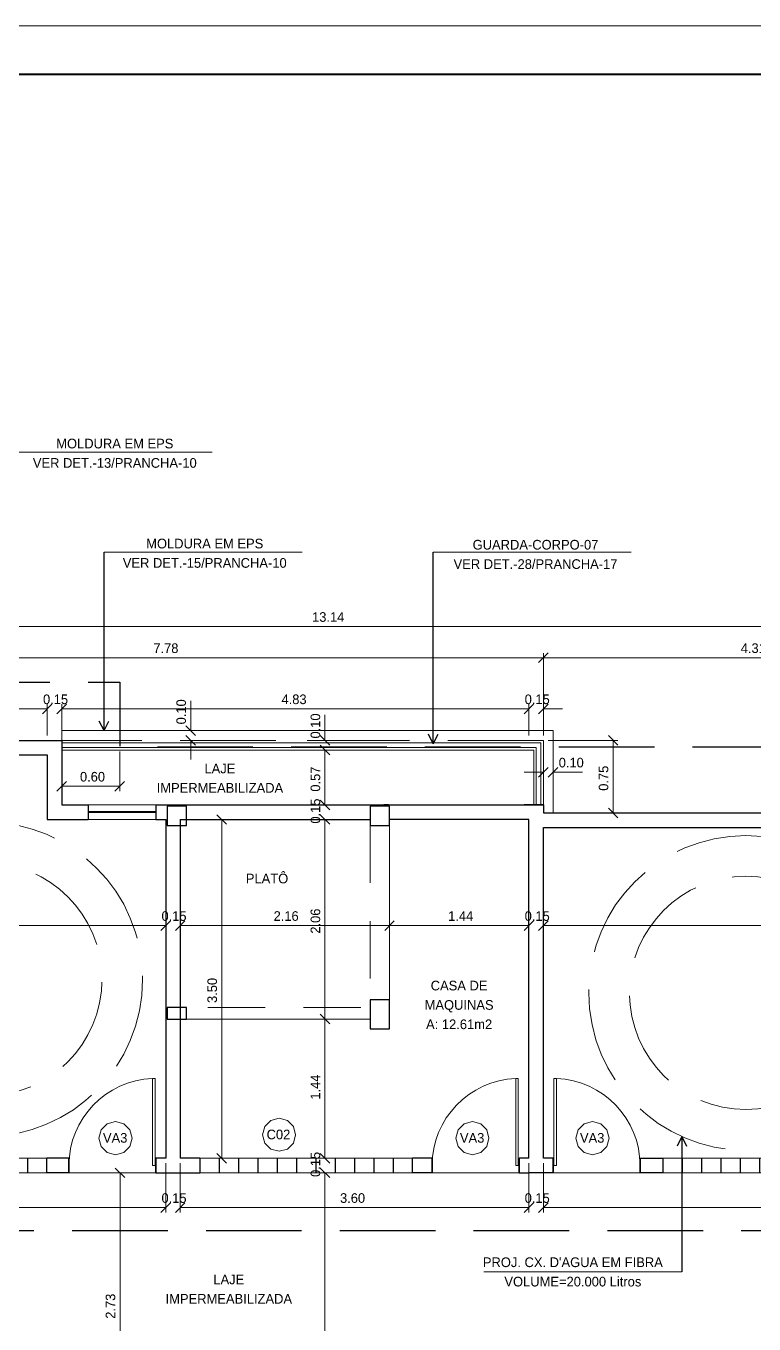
# Model space of a CAD drawing. Header units: metres. Extents: x 3.9 to 63.3, y 8 to 50.1.
# Drawn here: x 17.62 to 25.14, y 36.66 to 50.07 of the extents above; entities that cross this region are included whole.
import ezdxf
from ezdxf.enums import TextEntityAlignment as Align

# ---------------------------------------------------------------- set-up
doc = ezdxf.new("R2010")
doc.units = ezdxf.units.M
doc.header["$MEASUREMENT"] = 0
doc.linetypes.add('DGN Style 2', pattern=[0.988287, 0.592972, -0.395315])
doc.linetypes.add('DGN Style 3', pattern=[1.383601, 0.988287, -0.395315])
doc.layers.get('Defpoints').update_dxf_attribs({"lineweight": 0})
for name, color, linetype, lineweight in [('$1$23B - Cotas Aux 2', 7, 'Continuous', 0), ('$2$23B - Cotas Aux 2', 7, 'Continuous', 0), ('00-EDIFICACOES TÉRREO', 7, 'Continuous', 0), ('CORNIJAS_VAR NA PLANTA PTIPO 1', 7, 'Continuous', 0), ('Level 1', 7, 'Continuous', 0), ('Level 12', 7, 'Continuous', 0), ('Level 25-1', 7, 'Continuous', 0), ('Level 27-1', 7, 'Continuous', 0), ('Level 39', 7, 'Continuous', 0), ('Level 50', 7, 'Continuous', 0), ('Level 60-1', 7, 'Continuous', 0), ('Level 62-1', 7, 'Continuous', 0), ('Level 63', 7, 'Continuous', 0)]:
    doc.layers.add(name, color=color, linetype=linetype, lineweight=lineweight)
doc.layers.add('6', color=6, linetype='Continuous')
doc.styles.add('Style-INTL_ENGINEERING', font='INTL_ENGINEERING.shx')
doc.dimstyles.get("Standard").update_dxf_attribs({"dimtxt": 0.18, "dimasz": 0.18, "dimexe": 0.18, "dimexo": 0.0625, "dimgap": 0.09, "dimtad": 0, "dimtih": 1, "dimtoh": 1, "dimdec": 4, "dimzin": 1, "dimdsep": 46, "dimtxsty": 'Standard', "dimcen": 0, "dimadec": 0, "dimazin": 0, "dimtfac": 1, "dimtdec": 4, "dimtofl": 0, "dimtmove": 0, "dimatfit": 3, "dimfxl": 0, "dimtolj": 1, "dimtzin": 1, "dimarcsym": 0})

# ---------------------------------------------------------------- blocks, each defined once
blk = doc.blocks.new('*U83')
at = {"layer": '00-EDIFICACOES TÉRREO', "color": 4, "linetype": 'Continuous', "lineweight": 0, "flags": 128}
blk.add_lwpolyline([(0.00342, 0), (0.00294, 0.00172), (0.00172, 0.00296), (0, 0.00342), (-0.00171, 0.00296), (-0.00296, 0.00172), (-0.00341, 0), (-0.00294, -0.00171), (-0.00172, -0.00295), (-0.00001, -0.00341), (0.00173, -0.00294), (0.00295, -0.00171)], close=True, dxfattribs=at)
at = {"layer": '00-EDIFICACOES TÉRREO', "color": 4, "linetype": 'Continuous', "lineweight": 0, "style": 'Style-INTL_ENGINEERING'}
blk.add_text('VA3', height=0.001999, rotation=359.9999, dxfattribs=at).set_placement((-0.00259, -0.00093))
blk = doc.blocks.new('*U86')
at = {"layer": '00-EDIFICACOES TÉRREO', "color": 4, "linetype": 'Continuous', "lineweight": 0, "flags": 128}
blk.add_lwpolyline([(0.00342, 0), (0.00294, 0.00172), (0.00172, 0.00296), (0, 0.00342), (-0.00171, 0.00296), (-0.00296, 0.00172), (-0.00341, 0), (-0.00294, -0.00171), (-0.00172, -0.00295), (-0.00001, -0.00341), (0.00173, -0.00294), (0.00295, -0.00171)], close=True, dxfattribs=at)
at = {"layer": '00-EDIFICACOES TÉRREO', "color": 4, "linetype": 'Continuous', "lineweight": 0, "style": 'Style-INTL_ENGINEERING'}
blk.add_text('C02', height=0.001999, rotation=359.9999, dxfattribs=at).set_placement((-0.00259, -0.00093))
blk = doc.blocks.new('*D431')
at = {"layer": 'Defpoints', "color": 2, "linetype": 'Continuous', "lineweight": 0}
for p, q in [((20.474, 42.589), (20.757, 42.589)), ((20.657, 42.639), (20.757, 42.539)), ((20.707, 42.589), (20.707, 42.022)), ((20.524, 42.022), (20.757, 42.022)), ((20.757, 41.972), (20.657, 42.071))]:
    blk.add_line(p, q, dxfattribs=at)
at = {"layer": 'Defpoints'}
for p in [(20.425, 42.589), (20.707, 42.305), (20.475, 42.022), (20.707, 42.022)]:
    blk.add_point(p, dxfattribs=at)
at = {"layer": 'Defpoints', "color": 2, "linetype": 'Continuous', "lineweight": 0, "style": 'Style-INTL_ENGINEERING'}
blk.add_text('0.57', height=0.0995, rotation=90, dxfattribs=at).set_placement((20.608, 42.159), align=Align.MIDDLE_LEFT)
blk = doc.blocks.new('_Oblique')
at = {"color": 0, "linetype": 'ByBlock', "lineweight": -2}
blk.add_line((0.5, 0.5), (-0.5, -0.5), dxfattribs=at)
blk = doc.blocks.new('*D432')
at = {"layer": 'Defpoints', "color": 2, "linetype": 'Continuous', "lineweight": 0}
for p, q in [((20.524, 42.022), (20.757, 42.022)), ((20.757, 41.972), (20.657, 42.071)), ((20.707, 42.065), (20.707, 42.022)), ((20.657, 41.921), (20.757, 41.822)), ((21.125, 41.872), (20.658, 41.872)), ((20.707, 41.672), (20.707, 41.872))]:
    blk.add_line(p, q, dxfattribs=at)
at = {"layer": 'Defpoints'}
for p in [(20.475, 42.022), (20.707, 41.947), (20.707, 41.872), (21.175, 41.872)]:
    blk.add_point(p, dxfattribs=at)
at = {"layer": 'Defpoints', "color": 2, "linetype": 'Continuous', "lineweight": 0, "style": 'Style-INTL_ENGINEERING'}
blk.add_text('0.15', height=0.0995, rotation=90, dxfattribs=at).set_placement((20.608, 41.829), align=Align.MIDDLE_LEFT)
blk = doc.blocks.new('*D433')
at = {"layer": 'Defpoints', "color": 2, "linetype": 'Continuous', "lineweight": 0}
for p, q in [((20.657, 41.921), (20.757, 41.822)), ((21.125, 41.872), (20.658, 41.872)), ((20.707, 41.872), (20.707, 39.81)), ((20.757, 39.76), (20.657, 39.859)), ((21.125, 39.81), (20.658, 39.81))]:
    blk.add_line(p, q, dxfattribs=at)
at = {"layer": 'Defpoints'}
for p in [(21.175, 41.872), (20.707, 40.841), (20.707, 39.81), (21.175, 39.81)]:
    blk.add_point(p, dxfattribs=at)
at = {"layer": 'Defpoints', "color": 2, "linetype": 'Continuous', "lineweight": 0, "style": 'Style-INTL_ENGINEERING'}
blk.add_text('2.06', height=0.0995, rotation=90, dxfattribs=at).set_placement((20.608, 40.692), align=Align.MIDDLE_LEFT)
blk = doc.blocks.new('*D434')
at = {"layer": 'Defpoints', "color": 2, "linetype": 'Continuous', "lineweight": 0}
for p, q in [((20.657, 39.859), (20.757, 39.76)), ((21.125, 39.81), (20.658, 39.81)), ((20.707, 39.81), (20.707, 38.372)), ((20.562, 38.372), (20.757, 38.372)), ((20.757, 38.322), (20.657, 38.421))]:
    blk.add_line(p, q, dxfattribs=at)
at = {"layer": 'Defpoints'}
for p in [(21.175, 39.81), (20.707, 39.091), (20.512, 38.372), (20.707, 38.372)]:
    blk.add_point(p, dxfattribs=at)
at = {"layer": 'Defpoints', "color": 2, "linetype": 'Continuous', "lineweight": 0, "style": 'Style-INTL_ENGINEERING'}
blk.add_text('1.44', height=0.0995, rotation=90, dxfattribs=at).set_placement((20.608, 38.977), align=Align.MIDDLE_LEFT)
blk = doc.blocks.new('*D435')
at = {"layer": 'Defpoints', "color": 2, "linetype": 'Continuous', "lineweight": 0}
for p, q in [((20.562, 38.372), (20.757, 38.372)), ((20.757, 38.322), (20.657, 38.421)), ((20.707, 38.415), (20.707, 38.372)), ((20.562, 38.222), (20.757, 38.222)), ((20.657, 38.271), (20.757, 38.172)), ((20.707, 38.022), (20.707, 38.222))]:
    blk.add_line(p, q, dxfattribs=at)
at = {"layer": 'Defpoints'}
for p in [(20.512, 38.372), (20.512, 38.222), (20.707, 38.297), (20.707, 38.222)]:
    blk.add_point(p, dxfattribs=at)
at = {"layer": 'Defpoints', "color": 2, "linetype": 'Continuous', "lineweight": 0, "style": 'Style-INTL_ENGINEERING'}
blk.add_text('0.15', height=0.0995, rotation=90, dxfattribs=at).set_placement((20.608, 38.179), align=Align.MIDDLE_LEFT)
blk = doc.blocks.new('*D436')
at = {"layer": 'Defpoints', "color": 2, "linetype": 'Continuous', "lineweight": 0}
for p, q in [((20.562, 38.222), (20.757, 38.222)), ((20.657, 38.271), (20.757, 38.172)), ((20.707, 38.222), (20.707, 33.679)), ((20.757, 33.629), (20.657, 33.729)), ((21.165, 33.679), (20.658, 33.679))]:
    blk.add_line(p, q, dxfattribs=at)
at = {"layer": 'Defpoints'}
for p in [(20.512, 38.222), (20.707, 35.95), (20.707, 33.679), (21.215, 33.679)]:
    blk.add_point(p, dxfattribs=at)
at = {"layer": 'Defpoints', "color": 2, "linetype": 'Continuous', "lineweight": 0, "style": 'Style-INTL_ENGINEERING'}
blk.add_text('4.54', height=0.0995, rotation=90, dxfattribs=at).set_placement((20.608, 35.809), align=Align.MIDDLE_LEFT)
blk = doc.blocks.new('*D430')
at = {"layer": 'Defpoints', "color": 2, "linetype": 'Continuous', "lineweight": 0}
for p, q in [((20.707, 42.952), (20.707, 42.689)), ((20.524, 42.689), (20.757, 42.689)), ((20.757, 42.639), (20.657, 42.739)), ((20.474, 42.589), (20.757, 42.589)), ((20.657, 42.639), (20.757, 42.539)), ((20.707, 42.39), (20.707, 42.589))]:
    blk.add_line(p, q, dxfattribs=at)
at = {"layer": 'Defpoints'}
for p in [(20.707, 42.83), (20.475, 42.689), (20.425, 42.589), (20.707, 42.589)]:
    blk.add_point(p, dxfattribs=at)
at = {"layer": 'Defpoints', "color": 2, "linetype": 'Continuous', "lineweight": 0, "style": 'Style-INTL_ENGINEERING'}
blk.add_text('0.10', height=0.0995, rotation=90, dxfattribs=at).set_placement((20.608, 42.708), align=Align.MIDDLE_LEFT)
blk = doc.blocks.new('*D490')
at = {"layer": 'Defpoints', "color": 2, "linetype": 'Continuous', "lineweight": 0}
for p, q in [((22.915, 40.725), (23.014, 40.825)), ((22.965, 40.13), (22.965, 40.824)), ((30.235, 40.775), (22.965, 40.775)), ((30.285, 40.825), (30.185, 40.725)), ((30.235, 40.13), (30.235, 40.824))]:
    blk.add_line(p, q, dxfattribs=at)
at = {"layer": 'Defpoints'}
for p in [(22.965, 40.775), (26.6, 40.775), (22.965, 40.08), (30.235, 40.08)]:
    blk.add_point(p, dxfattribs=at)
at = {"layer": 'Defpoints', "color": 2, "linetype": 'Continuous', "lineweight": 0, "style": 'Style-INTL_ENGINEERING'}
blk.add_text('7.27', height=0.0995, dxfattribs=at).set_placement((26.458, 40.874), align=Align.MIDDLE_LEFT)
blk = doc.blocks.new('*D491')
at = {"layer": 'Defpoints', "color": 2, "linetype": 'Continuous', "lineweight": 0}
for p, q in [((22.615, 40.775), (22.815, 40.775)), ((22.864, 40.825), (22.765, 40.725)), ((22.815, 40.171), (22.815, 40.824)), ((22.915, 40.725), (23.014, 40.825)), ((22.965, 40.13), (22.965, 40.824)), ((23.007, 40.775), (22.965, 40.775))]:
    blk.add_line(p, q, dxfattribs=at)
at = {"layer": 'Defpoints'}
for p in [(22.815, 40.775), (22.89, 40.775), (22.815, 40.122), (22.965, 40.08)]:
    blk.add_point(p, dxfattribs=at)
at = {"layer": 'Defpoints', "color": 2, "linetype": 'Continuous', "lineweight": 0, "style": 'Style-INTL_ENGINEERING'}
blk.add_text('0.15', height=0.0995, dxfattribs=at).set_placement((22.772, 40.874), align=Align.MIDDLE_LEFT)
blk = doc.blocks.new('*D492')
at = {"layer": 'Defpoints', "color": 2, "linetype": 'Continuous', "lineweight": 0}
for p, q in [((21.325, 40.725), (21.424, 40.825)), ((21.375, 40.86), (21.375, 40.725)), ((22.815, 40.775), (21.375, 40.775)), ((22.864, 40.825), (22.765, 40.725)), ((22.815, 40.171), (22.815, 40.824))]:
    blk.add_line(p, q, dxfattribs=at)
at = {"layer": 'Defpoints'}
for p in [(21.375, 40.91), (21.375, 40.775), (22.095, 40.775), (22.815, 40.122)]:
    blk.add_point(p, dxfattribs=at)
at = {"layer": 'Defpoints', "color": 2, "linetype": 'Continuous', "lineweight": 0, "style": 'Style-INTL_ENGINEERING'}
blk.add_text('1.44', height=0.0995, dxfattribs=at).set_placement((21.981, 40.874), align=Align.MIDDLE_LEFT)
blk = doc.blocks.new('*D493')
at = {"layer": 'Defpoints', "color": 2, "linetype": 'Continuous', "lineweight": 0}
for p, q in [((19.16, 40.725), (19.259, 40.825)), ((19.21, 40.171), (19.21, 40.824)), ((21.375, 40.775), (19.21, 40.775)), ((21.424, 40.825), (21.325, 40.725)), ((21.375, 40.86), (21.375, 40.725))]:
    blk.add_line(p, q, dxfattribs=at)
at = {"layer": 'Defpoints'}
for p in [(21.375, 40.91), (19.21, 40.775), (20.292, 40.775), (19.21, 40.122)]:
    blk.add_point(p, dxfattribs=at)
at = {"layer": 'Defpoints', "color": 2, "linetype": 'Continuous', "lineweight": 0, "style": 'Style-INTL_ENGINEERING'}
blk.add_text('2.16', height=0.0995, dxfattribs=at).set_placement((20.176, 40.874), align=Align.MIDDLE_LEFT)
blk = doc.blocks.new('*D494')
at = {"layer": 'Defpoints', "color": 2, "linetype": 'Continuous', "lineweight": 0}
for p, q in [((18.86, 40.775), (19.06, 40.775)), ((19.109, 40.825), (19.01, 40.725)), ((19.06, 40.171), (19.06, 40.824)), ((19.16, 40.725), (19.259, 40.825)), ((19.21, 40.171), (19.21, 40.824)), ((19.253, 40.775), (19.21, 40.775))]:
    blk.add_line(p, q, dxfattribs=at)
at = {"layer": 'Defpoints'}
for p in [(19.06, 40.775), (19.135, 40.775), (19.06, 40.122), (19.21, 40.122)]:
    blk.add_point(p, dxfattribs=at)
at = {"layer": 'Defpoints', "color": 2, "linetype": 'Continuous', "lineweight": 0, "style": 'Style-INTL_ENGINEERING'}
blk.add_text('0.15', height=0.0995, dxfattribs=at).set_placement((19.017, 40.874), align=Align.MIDDLE_LEFT)
blk = doc.blocks.new('*D495')
at = {"layer": 'Defpoints', "color": 2, "linetype": 'Continuous', "lineweight": 0}
for p, q in [((15.335, 41.025), (15.335, 40.725)), ((15.285, 40.725), (15.384, 40.825)), ((19.06, 40.775), (15.335, 40.775)), ((19.109, 40.825), (19.01, 40.725)), ((19.06, 40.171), (19.06, 40.824))]:
    blk.add_line(p, q, dxfattribs=at)
at = {"layer": 'Defpoints'}
for p in [(15.335, 41.075), (15.335, 40.775), (17.197, 40.775), (19.06, 40.122)]:
    blk.add_point(p, dxfattribs=at)
at = {"layer": 'Defpoints', "color": 2, "linetype": 'Continuous', "lineweight": 0, "style": 'Style-INTL_ENGINEERING'}
blk.add_text('3.73', height=0.0995, dxfattribs=at).set_placement((17.055, 40.874), align=Align.MIDDLE_LEFT)
blk = doc.blocks.new('*D497')
at = {"layer": 'Defpoints', "color": 2, "linetype": 'Continuous', "lineweight": 0}
for p, q in [((23.014, 42.689), (23.736, 42.689)), ((23.637, 42.739), (23.736, 42.639)), ((23.686, 42.689), (23.686, 41.939)), ((23.736, 41.889), (23.637, 41.989)), ((23.114, 41.939), (23.736, 41.939))]:
    blk.add_line(p, q, dxfattribs=at)
at = {"layer": 'Defpoints'}
for p in [(22.965, 42.689), (23.686, 42.314), (23.065, 41.939), (23.686, 41.939)]:
    blk.add_point(p, dxfattribs=at)
at = {"layer": 'Defpoints', "color": 2, "linetype": 'Continuous', "lineweight": 0, "style": 'Style-INTL_ENGINEERING'}
blk.add_text('0.75', height=0.0995, rotation=90, dxfattribs=at).set_placement((23.587, 42.168), align=Align.MIDDLE_LEFT)
blk = doc.blocks.new('*D499')
at = {"layer": 'Defpoints', "color": 2, "linetype": 'Continuous', "lineweight": 0}
for p, q in [((15.285, 42.964), (15.384, 43.064)), ((15.334, 42.739), (15.334, 43.064)), ((17.884, 43.064), (17.785, 42.964)), ((17.835, 42.739), (17.835, 43.064)), ((15.334, 43.014), (17.835, 43.014))]:
    blk.add_line(p, q, dxfattribs=at)
at = {"layer": 'Defpoints'}
for p in [(16.584, 43.014), (17.835, 43.014), (15.334, 42.689), (17.835, 42.689)]:
    blk.add_point(p, dxfattribs=at)
at = {"layer": 'Defpoints', "color": 2, "linetype": 'Continuous', "lineweight": 0, "style": 'Style-INTL_ENGINEERING'}
blk.add_text('2.50', height=0.0995, dxfattribs=at).set_placement((16.438, 43.113), align=Align.MIDDLE_LEFT)
blk = doc.blocks.new('*D500')
at = {"layer": 'Defpoints', "color": 2, "linetype": 'Continuous', "lineweight": 0}
for p, q in [((17.884, 43.064), (17.785, 42.964)), ((17.835, 42.739), (17.835, 43.064)), ((17.935, 42.964), (18.034, 43.064)), ((17.985, 42.739), (17.985, 43.064)), ((17.792, 43.014), (17.835, 43.014)), ((18.184, 43.014), (17.985, 43.014))]:
    blk.add_line(p, q, dxfattribs=at)
at = {"layer": 'Defpoints'}
for p in [(17.91, 43.014), (17.985, 43.014), (17.835, 42.689), (17.985, 42.689)]:
    blk.add_point(p, dxfattribs=at)
at = {"layer": 'Defpoints', "color": 2, "linetype": 'Continuous', "lineweight": 0, "style": 'Style-INTL_ENGINEERING'}
blk.add_text('0.15', height=0.0995, dxfattribs=at).set_placement((17.792, 43.113), align=Align.MIDDLE_LEFT)
blk = doc.blocks.new('*D501')
at = {"layer": 'Defpoints', "color": 2, "linetype": 'Continuous', "lineweight": 0}
for p, q in [((17.935, 42.964), (18.034, 43.064)), ((17.985, 42.739), (17.985, 43.064)), ((22.864, 43.064), (22.765, 42.964)), ((22.815, 42.739), (22.815, 43.064)), ((17.985, 43.014), (22.815, 43.014))]:
    blk.add_line(p, q, dxfattribs=at)
at = {"layer": 'Defpoints'}
for p in [(20.4, 43.014), (22.815, 43.014), (17.985, 42.689), (22.815, 42.689)]:
    blk.add_point(p, dxfattribs=at)
at = {"layer": 'Defpoints', "color": 2, "linetype": 'Continuous', "lineweight": 0, "style": 'Style-INTL_ENGINEERING'}
blk.add_text('4.83', height=0.0995, dxfattribs=at).set_placement((20.258, 43.113), align=Align.MIDDLE_LEFT)
blk = doc.blocks.new('*D502')
at = {"layer": 'Defpoints', "color": 2, "linetype": 'Continuous', "lineweight": 0}
for p, q in [((22.864, 43.064), (22.765, 42.964)), ((22.815, 42.739), (22.815, 43.064)), ((22.915, 42.964), (23.014, 43.064)), ((22.965, 42.739), (22.965, 43.064)), ((22.772, 43.014), (22.815, 43.014)), ((23.164, 43.014), (22.965, 43.014))]:
    blk.add_line(p, q, dxfattribs=at)
at = {"layer": 'Defpoints'}
for p in [(22.89, 43.014), (22.965, 43.014), (22.815, 42.689), (22.965, 42.689)]:
    blk.add_point(p, dxfattribs=at)
at = {"layer": 'Defpoints', "color": 2, "linetype": 'Continuous', "lineweight": 0, "style": 'Style-INTL_ENGINEERING'}
blk.add_text('0.15', height=0.0995, dxfattribs=at).set_placement((22.772, 43.113), align=Align.MIDDLE_LEFT)
blk = doc.blocks.new('*D504')
at = {"layer": 'Defpoints', "color": 2, "linetype": 'Continuous', "lineweight": 0}
for p, q in [((15.135, 43.492), (15.234, 43.592)), ((15.185, 42.839), (15.185, 43.591)), ((23.014, 43.592), (22.915, 43.492)), ((22.965, 42.739), (22.965, 43.591)), ((15.185, 43.542), (22.965, 43.542))]:
    blk.add_line(p, q, dxfattribs=at)
at = {"layer": 'Defpoints'}
for p in [(19.075, 43.542), (22.965, 43.542), (15.185, 42.789), (22.965, 42.689)]:
    blk.add_point(p, dxfattribs=at)
at = {"layer": 'Defpoints', "color": 2, "linetype": 'Continuous', "lineweight": 0, "style": 'Style-INTL_ENGINEERING'}
blk.add_text('7.78', height=0.0995, dxfattribs=at).set_placement((18.933, 43.641), align=Align.MIDDLE_LEFT)
blk = doc.blocks.new('*D505')
at = {"layer": 'Defpoints', "color": 2, "linetype": 'Continuous', "lineweight": 0}
for p, q in [((22.915, 43.492), (23.014, 43.592)), ((22.965, 42.739), (22.965, 43.591)), ((27.324, 43.592), (27.224, 43.492)), ((27.274, 43.139), (27.274, 43.591)), ((22.965, 43.542), (27.274, 43.542))]:
    blk.add_line(p, q, dxfattribs=at)
at = {"layer": 'Defpoints'}
for p in [(25.119, 43.542), (27.274, 43.542), (27.274, 43.089), (22.965, 42.689)]:
    blk.add_point(p, dxfattribs=at)
at = {"layer": 'Defpoints', "color": 2, "linetype": 'Continuous', "lineweight": 0, "style": 'Style-INTL_ENGINEERING'}
blk.add_text('4.31', height=0.0995, dxfattribs=at).set_placement((25.006, 43.641), align=Align.MIDDLE_LEFT)
blk = doc.blocks.new('*D506')
at = {"layer": 'Defpoints', "color": 2, "linetype": 'Continuous', "lineweight": 0}
for p, q in [((14.085, 43.814), (14.184, 43.914)), ((14.135, 42.739), (14.135, 43.913)), ((27.274, 43.864), (14.135, 43.864)), ((27.324, 43.914), (27.224, 43.814)), ((27.274, 43.489), (27.274, 43.913))]:
    blk.add_line(p, q, dxfattribs=at)
at = {"layer": 'Defpoints'}
for p in [(14.135, 43.864), (20.704, 43.864), (27.274, 43.439), (14.135, 42.689)]:
    blk.add_point(p, dxfattribs=at)
at = {"layer": 'Defpoints', "color": 2, "linetype": 'Continuous', "lineweight": 0, "style": 'Style-INTL_ENGINEERING'}
blk.add_text('13.14', height=0.0995, dxfattribs=at).set_placement((20.574, 43.963), align=Align.MIDDLE_LEFT)
blk = doc.blocks.new('*D507')
at = {"layer": 'Defpoints', "color": 2, "linetype": 'Continuous', "lineweight": 0}
for p, q in [((19.259, 41.872), (19.69, 41.872)), ((19.59, 41.921), (19.69, 41.822)), ((19.64, 41.872), (19.64, 38.372)), ((19.259, 38.372), (19.69, 38.372)), ((19.69, 38.322), (19.59, 38.421))]:
    blk.add_line(p, q, dxfattribs=at)
at = {"layer": 'Defpoints'}
for p in [(19.21, 41.872), (19.64, 40.122), (19.21, 38.372), (19.64, 38.372)]:
    blk.add_point(p, dxfattribs=at)
at = {"layer": 'Defpoints', "color": 2, "linetype": 'Continuous', "lineweight": 0, "style": 'Style-INTL_ENGINEERING'}
blk.add_text('3.50', height=0.0995, rotation=90, dxfattribs=at).set_placement((19.541, 39.976), align=Align.MIDDLE_LEFT)
blk = doc.blocks.new('*D564')
at = {"layer": 'Defpoints', "color": 2, "linetype": 'Continuous', "lineweight": 0}
for p, q in [((22.965, 38.322), (22.965, 37.812)), ((30.235, 38.322), (30.235, 37.812)), ((22.915, 37.812), (23.014, 37.911)), ((30.235, 37.862), (22.965, 37.862)), ((30.285, 37.911), (30.185, 37.812))]:
    blk.add_line(p, q, dxfattribs=at)
at = {"layer": 'Defpoints'}
for p in [(22.965, 38.372), (30.235, 38.372), (22.965, 37.862), (26.6, 37.862)]:
    blk.add_point(p, dxfattribs=at)
at = {"layer": 'Defpoints', "color": 2, "linetype": 'Continuous', "lineweight": 0, "style": 'Style-INTL_ENGINEERING'}
blk.add_text('7.27', height=0.0995, dxfattribs=at).set_placement((26.458, 37.961), align=Align.MIDDLE_LEFT)
blk = doc.blocks.new('*D565')
at = {"layer": 'Defpoints', "color": 2, "linetype": 'Continuous', "lineweight": 0}
for p, q in [((22.815, 38.322), (22.815, 37.812)), ((22.965, 38.322), (22.965, 37.812)), ((22.615, 37.862), (22.815, 37.862)), ((22.864, 37.911), (22.765, 37.812)), ((22.915, 37.812), (23.014, 37.911)), ((23.007, 37.862), (22.965, 37.862))]:
    blk.add_line(p, q, dxfattribs=at)
at = {"layer": 'Defpoints'}
for p in [(22.815, 38.372), (22.965, 38.372), (22.815, 37.862), (22.89, 37.862)]:
    blk.add_point(p, dxfattribs=at)
at = {"layer": 'Defpoints', "color": 2, "linetype": 'Continuous', "lineweight": 0, "style": 'Style-INTL_ENGINEERING'}
blk.add_text('0.15', height=0.0995, dxfattribs=at).set_placement((22.772, 37.961), align=Align.MIDDLE_LEFT)
blk = doc.blocks.new('*D566')
at = {"layer": 'Defpoints', "color": 2, "linetype": 'Continuous', "lineweight": 0}
for p, q in [((19.21, 38.322), (19.21, 37.812)), ((22.815, 38.322), (22.815, 37.812)), ((19.16, 37.812), (19.259, 37.911)), ((22.815, 37.862), (19.21, 37.862)), ((22.864, 37.911), (22.765, 37.812))]:
    blk.add_line(p, q, dxfattribs=at)
at = {"layer": 'Defpoints'}
for p in [(19.21, 38.372), (22.815, 38.372), (19.21, 37.862), (21.012, 37.862)]:
    blk.add_point(p, dxfattribs=at)
at = {"layer": 'Defpoints', "color": 2, "linetype": 'Continuous', "lineweight": 0, "style": 'Style-INTL_ENGINEERING'}
blk.add_text('3.60', height=0.0995, dxfattribs=at).set_placement((20.863, 37.961), align=Align.MIDDLE_LEFT)
blk = doc.blocks.new('*D567')
at = {"layer": 'Defpoints', "color": 2, "linetype": 'Continuous', "lineweight": 0}
for p, q in [((19.06, 38.322), (19.06, 37.812)), ((19.21, 38.322), (19.21, 37.812)), ((18.86, 37.862), (19.06, 37.862)), ((19.109, 37.911), (19.01, 37.812)), ((19.16, 37.812), (19.259, 37.911)), ((19.253, 37.862), (19.21, 37.862))]:
    blk.add_line(p, q, dxfattribs=at)
at = {"layer": 'Defpoints'}
for p in [(19.06, 38.372), (19.21, 38.372), (19.06, 37.862), (19.135, 37.862)]:
    blk.add_point(p, dxfattribs=at)
at = {"layer": 'Defpoints', "color": 2, "linetype": 'Continuous', "lineweight": 0, "style": 'Style-INTL_ENGINEERING'}
blk.add_text('0.15', height=0.0995, dxfattribs=at).set_placement((19.017, 37.961), align=Align.MIDDLE_LEFT)
blk = doc.blocks.new('*D568')
at = {"layer": 'Defpoints', "color": 2, "linetype": 'Continuous', "lineweight": 0}
for p, q in [((15.335, 38.487), (15.335, 37.812)), ((19.06, 38.322), (19.06, 37.812)), ((15.285, 37.812), (15.384, 37.911)), ((19.06, 37.862), (15.335, 37.862)), ((19.109, 37.911), (19.01, 37.812))]:
    blk.add_line(p, q, dxfattribs=at)
at = {"layer": 'Defpoints'}
for p in [(15.335, 38.537), (19.06, 38.372), (15.335, 37.862), (17.197, 37.862)]:
    blk.add_point(p, dxfattribs=at)
at = {"layer": 'Defpoints', "color": 2, "linetype": 'Continuous', "lineweight": 0, "style": 'Style-INTL_ENGINEERING'}
blk.add_text('3.73', height=0.0995, dxfattribs=at).set_placement((17.055, 37.961), align=Align.MIDDLE_LEFT)
blk = doc.blocks.new('*D588')
at = {"layer": 'Defpoints', "color": 2, "linetype": 'Continuous', "lineweight": 0}
for p, q in [((18.109, 38.222), (18.638, 38.222)), ((18.539, 38.271), (18.638, 38.172)), ((18.588, 35.49), (18.588, 38.222)), ((18.638, 35.44), (18.539, 35.539)), ((18.184, 35.49), (18.638, 35.49))]:
    blk.add_line(p, q, dxfattribs=at)
at = {"layer": 'Defpoints'}
for p in [(18.06, 38.222), (18.588, 38.222), (18.588, 36.856), (18.135, 35.49)]:
    blk.add_point(p, dxfattribs=at)
at = {"layer": 'Defpoints', "color": 2, "linetype": 'Continuous', "lineweight": 0, "style": 'Style-INTL_ENGINEERING'}
blk.add_text('2.73', height=0.0995, rotation=90, dxfattribs=at).set_placement((18.489, 36.714), align=Align.MIDDLE_LEFT)
blk = doc.blocks.new('*D610')
at = {"layer": 'Defpoints', "color": 2, "linetype": 'Continuous', "lineweight": 0}
for p, q in [((19.32, 43.098), (19.32, 42.789)), ((19.369, 42.739), (19.27, 42.839)), ((19.62, 42.789), (19.27, 42.789)), ((19.27, 42.739), (19.369, 42.639)), ((19.62, 42.689), (19.27, 42.689)), ((19.32, 42.49), (19.32, 42.689))]:
    blk.add_line(p, q, dxfattribs=at)
at = {"layer": 'Defpoints'}
for p in [(19.32, 42.976), (19.669, 42.789), (19.32, 42.689), (19.669, 42.689)]:
    blk.add_point(p, dxfattribs=at)
at = {"layer": 'Defpoints', "color": 2, "linetype": 'Continuous', "lineweight": 0, "style": 'Style-INTL_ENGINEERING'}
blk.add_text('0.10', height=0.0995, rotation=90, dxfattribs=at).set_placement((19.22, 42.854), align=Align.MIDDLE_LEFT)
blk = doc.blocks.new('*D611')
at = {"layer": 'Defpoints', "color": 2, "linetype": 'Continuous', "lineweight": 0}
for p, q in [((22.965, 42.64), (22.965, 42.31)), ((23.065, 42.64), (23.065, 42.31)), ((23.014, 42.409), (22.915, 42.31)), ((23.015, 42.31), (23.114, 42.409)), ((22.765, 42.36), (22.965, 42.36)), ((23.369, 42.36), (23.065, 42.36))]:
    blk.add_line(p, q, dxfattribs=at)
at = {"layer": 'Defpoints'}
for p in [(22.965, 42.689), (23.065, 42.689), (23.065, 42.36), (23.246, 42.36)]:
    blk.add_point(p, dxfattribs=at)
at = {"layer": 'Defpoints', "color": 2, "linetype": 'Continuous', "lineweight": 0, "style": 'Style-INTL_ENGINEERING'}
blk.add_text('0.10', height=0.0995, dxfattribs=at).set_placement((23.124, 42.459), align=Align.MIDDLE_LEFT)
blk = doc.blocks.new('TerminatorOpen')
at = {"color": 0, "linetype": 'ByBlock', "lineweight": -2}
for q in [(-1, 0.5), (-1, 0), (-1, -0.5)]:
    blk.add_line((0, 0), q, dxfattribs=at)
blk = doc.blocks.new('*D630')
at = {"layer": 'Defpoints', "color": 2, "linetype": 'Continuous', "lineweight": 0}
for p, q in [((18.585, 42.572), (18.585, 42.164)), ((17.935, 42.164), (18.034, 42.263)), ((17.985, 42.299), (17.985, 42.164)), ((18.634, 42.263), (18.535, 42.164)), ((18.174, 42.214), (17.985, 42.214)), ((17.985, 42.214), (18.585, 42.214))]:
    blk.add_line(p, q, dxfattribs=at)
at = {"layer": 'Defpoints'}
for p in [(18.585, 42.622), (17.985, 42.349), (17.985, 42.214), (18.327, 42.214)]:
    blk.add_point(p, dxfattribs=at)
at = {"layer": 'Defpoints', "color": 2, "linetype": 'Continuous', "lineweight": 0, "style": 'Style-INTL_ENGINEERING'}
blk.add_text('0.60', height=0.0995, dxfattribs=at).set_placement((18.174, 42.313), align=Align.MIDDLE_LEFT)
blk = doc.blocks.new('P80D')
at = {"layer": '$1$23B - Cotas Aux 2', "color": 7, "linetype": 'Continuous', "lineweight": 30}
for p, q in [((0, 0), (0, 0.15)), ((0.9, 0), (0.9, 0.15))]:
    blk.add_line(p, q, dxfattribs=at)
at = {"layer": '$2$23B - Cotas Aux 2', "color": 7, "linetype": 'Continuous', "lineweight": 13}
for p, q in [((0.035, 0.975), (0.01, 0.975)), ((0.01, 0.975), (0.01, 0.075)), ((0.035, 0.075), (0.035, 0.975)), ((0.01, 0.075), (0.035, 0.075))]:
    blk.add_line(p, q, dxfattribs=at)
blk.add_ellipse((-0.005, 0.075), major_axis=(0.905, 0), ratio=0.995042, start_param=6.283183, end_param=7.810215, dxfattribs=at)
blk = doc.blocks.new('C200B')
at = {"layer": 'Level 25-1', "color": 7, "linetype": 'Continuous', "lineweight": 30}
for p, q in [((0, 0), (0, 0.15)), ((0.2, 0), (0.2, 0.15)), ((0.4, 0), (0.4, 0.15)), ((0.6, 0), (0.6, 0.15)), ((0.8, 0), (0.8, 0.15)), ((1, 0), (1, 0.15)), ((1.2, 0), (1.2, 0.15)), ((1.4, 0), (1.4, 0.15)), ((1.6, 0), (1.6, 0.15)), ((1.8, 0), (1.8, 0.15)), ((2, 0), (2, 0.15)), ((2, 0), (2, 0.15))]:
    blk.add_line(p, q, dxfattribs=at)
at = {"layer": 'Level 25-1', "color": 7, "linetype": 'Continuous', "lineweight": 13, "flags": 128}
blk.add_lwpolyline([(0, 0), (2, 0), (2, 0.15), (0, 0.15)], close=True, dxfattribs=at)
blk = doc.blocks.new('*U682')
at = {"layer": 'Level 25-1', "color": 7, "linetype": 'Continuous', "lineweight": 30}
for p, q in [((-1.1, 0.075), (-1.1, -0.075)), ((-0.9, 0.075), (-0.9, -0.075)), ((-0.7, 0.075), (-0.7, -0.075)), ((-0.5, 0.075), (-0.5, -0.075)), ((-0.3, 0.075), (-0.3, -0.075)), ((-0.1, 0.075), (-0.1, -0.075)), ((0.1, 0.075), (0.1, -0.075)), ((0.3, 0.075), (0.3, -0.075)), ((0.5, 0.075), (0.5, -0.075)), ((0.7, 0.075), (0.7, -0.075)), ((0.9, 0.075), (0.9, -0.075))]:
    blk.add_line(p, q, dxfattribs=at)
at = {"layer": 'Level 25-1', "color": 7, "linetype": 'Continuous', "lineweight": 13, "flags": 128}
blk.add_lwpolyline([(-1.1, 0.075), (1.1, 0.075), (1.1, -0.075), (-1.1, -0.075)], close=True, dxfattribs=at)
blk = doc.blocks.new('*U681')
at = {"layer": 'Level 25-1', "color": 7, "linetype": 'Continuous', "lineweight": 30}
blk.add_line((1.1, -0.075), (1.1, 0.075), dxfattribs=at)
blk.add_blockref('*U682', (0, 0), dxfattribs=at)
blk = doc.blocks.new('*U683')
at = {"layer": 'Defpoints', "color": 91, "linetype": 'DGN Style 3', "lineweight": 13}
for radius in [1.625, 1.205]:
    blk.add_circle((0, 0), radius, dxfattribs=at)
blk = doc.blocks.new('*U684')
at = {"layer": 'CORNIJAS_VAR NA PLANTA PTIPO 1', "color": 7, "linetype": 'DGN Style 3', "lineweight": 13}
for p, q in [((-7.535, 4.89), (-12.515, 4.89)), ((-7.535, 4.223), (-7.535, 4.89))]:
    blk.add_line(p, q, dxfattribs=at)
at = {"layer": 'CORNIJAS_VAR NA PLANTA PTIPO 1', "color": 7, "linetype": 'Continuous', "lineweight": 13}
for p, q in [((-7.635, 4.79), (-12.515, 4.79)), ((-7.635, 4.79), (-12.515, 4.79)), ((-7.635, 4.223), (-7.635, 4.79)), ((-7.635, 4.223), (-7.635, 4.79))]:
    blk.add_line(p, q, dxfattribs=at)
at = {"layer": 'Level 50', "color": 190, "linetype": 'Continuous', "lineweight": 13}
for p, q in [((-7.56, 4.865), (-12.515, 4.865)), ((-7.56, 4.865), (-12.515, 4.865)), ((-7.56, 4.223), (-7.56, 4.865)), ((-7.56, 4.223), (-7.56, 4.865)), ((-7.61, 4.815), (-12.515, 4.815)), ((-7.61, 4.815), (-12.515, 4.815)), ((-7.61, 4.223), (-7.61, 4.815)), ((-7.61, 4.223), (-7.61, 4.815))]:
    blk.add_line(p, q, dxfattribs=at)
at = {"layer": 'Level 60-1', "color": 7, "linetype": 'Continuous', "lineweight": 13, "flags": 128}
blk.add_lwpolyline([(-12.515, 4.89), (-12.515, 4.99), (-7.435, 4.99), (-7.435, 4.14)], dxfattribs=at)
at = {"layer": 'Level 62-1', "color": 7, "linetype": 'Continuous', "lineweight": 13, "flags": 128}
blk.add_lwpolyline([(-12.515, 4.89), (-12.515, 4.99), (-7.435, 4.99), (-7.435, 4.14)], dxfattribs=at)

msp = doc.modelspace()

# ---------------------------------------------------------------- linework, layer by layer
at = {"layer": '$1$23B - Cotas Aux 2', "color": 7, "linetype": 'Continuous', "lineweight": 0}
for p, q in [((18.96, 42.022), (18.26, 42.022)), ((18.96, 41.872), (18.26, 41.872))]:
    msp.add_line(p, q, dxfattribs=at)
at = {"layer": '6', "linetype": 'Continuous'}
for points in [[(19.075, 41.81), (19.275, 41.81), (19.275, 42.01), (19.075, 42.01), (19.075, 41.81)], [(21.175, 41.81), (21.375, 41.81), (21.375, 42.01), (21.175, 42.01), (21.175, 41.81)], [(21.175, 39.71), (21.375, 39.71), (21.375, 40.01), (21.175, 40.01), (21.175, 39.71)], [(19.075, 39.81), (19.275, 39.81), (19.275, 39.93), (19.075, 39.93), (19.075, 39.81)]]:
    msp.add_lwpolyline(points, dxfattribs=at)
at = {"layer": 'Level 1', "color": 20, "linetype": 'Continuous', "lineweight": 13}
for p, q in [((18.06, 38.222), (18.96, 38.222)), ((18.96, 38.222), (18.96, 38.222)), ((21.815, 38.222), (22.715, 38.222)), ((23.065, 38.222), (23.065, 38.222)), ((23.065, 38.222), (23.965, 38.222))]:
    msp.add_line(p, q, dxfattribs=at)
at = {"layer": 'Level 12', "color": 2, "linetype": 'Continuous', "lineweight": 13}
for p, q in [((19.541, 45.665), (17.493, 45.665)), ((20.471, 44.632), (18.423, 44.632)), ((23.874, 44.632), (21.826, 44.632)), ((24.397, 37.2), (22.349, 37.2))]:
    msp.add_line(p, q, dxfattribs=at)
at = {"layer": 'Level 25-1', "color": 7, "linetype": 'Continuous', "lineweight": 30}
for p, q in [((18.26, 42.022), (18.26, 41.872)), ((18.96, 42.022), (18.96, 41.872)), ((21.365, 42.022), (21.315, 42.022)), ((22.965, 42.022), (22.765, 42.022)), ((19.06, 41.872), (19.06, 38.372)), ((19.21, 41.872), (21.175, 41.872)), ((19.21, 41.872), (19.21, 38.372)), ((22.815, 41.872), (21.375, 41.872)), ((22.815, 38.372), (22.815, 41.872)), ((18.06, 38.372), (17.83, 38.372)), ((18.06, 38.372), (18.06, 38.222)), ((19.06, 38.372), (18.96, 38.372)), ((18.96, 38.372), (18.96, 38.222)), ((19.412, 38.372), (19.21, 38.372)), ((21.815, 38.372), (21.612, 38.372)), ((21.815, 38.372), (21.815, 38.222)), ((22.815, 38.372), (22.715, 38.372)), ((22.715, 38.372), (22.715, 38.222)), ((23.065, 38.372), (22.965, 38.372)), ((23.065, 38.372), (23.065, 38.222)), ((23.965, 38.372), (23.965, 38.222)), ((23.965, 38.372), (24.2, 38.372)), ((18.06, 38.222), (17.83, 38.222)), ((18.96, 38.222), (19.412, 38.222)), ((21.815, 38.222), (21.612, 38.222)), ((22.715, 38.222), (22.815, 38.222)), ((23.065, 38.222), (22.815, 38.222)), ((23.065, 38.222), (22.965, 38.222)), ((24.2, 38.222), (23.965, 38.222))]:
    msp.add_line(p, q, dxfattribs=at)
at = {"layer": 'Level 25-1', "color": 7, "linetype": 'Continuous', "lineweight": 0}
for p, q in [((22.965, 42.022), (22.965, 41.939)), ((22.965, 41.689), (22.965, 40.789))]:
    msp.add_line(p, q, dxfattribs=at)
at = {"layer": 'Level 27-1', "color": 7, "linetype": 'DGN Style 3', "lineweight": 30, "flags": 128}
msp.add_lwpolyline([(26.674, 47.325), (34.325, 47.325), (34.325, 42.622), (42.415, 42.622), (42.415, 43.289), (46.415, 43.289), (46.415, 37.622), (14.585, 37.622), (14.585, 43.289), (18.585, 43.289), (18.585, 42.622), (26.674, 42.622)], close=True, dxfattribs=at)
at = {"layer": 'Level 27-1', "color": 7, "linetype": 'DGN Style 2', "lineweight": 13, "flags": 128}
msp.add_lwpolyline([(21.175, 41.81), (21.175, 39.93), (19.21, 39.93)], dxfattribs=at)
at = {"layer": 'Level 39', "color": 7, "linetype": 'Continuous', "lineweight": 13}
for p, q in [((21.375, 40.01), (21.375, 41.81)), ((19.21, 39.81), (21.175, 39.81))]:
    msp.add_line(p, q, dxfattribs=at)
at = {"layer": 'Level 39', "color": 7, "linetype": 'Continuous', "lineweight": 30, "flags": 128}
for points in [[(15.185, 42.439), (15.185, 42.689), (17.985, 42.689), (17.985, 42.022), (18.26, 42.022)], [(15.335, 42.439), (15.335, 42.539), (17.835, 42.539), (17.835, 41.872), (18.26, 41.872)], [(18.96, 42.022), (22.965, 42.022)], [(22.965, 42.022), (22.965, 41.939), (23.065, 41.939)], [(18.96, 41.872), (19.06, 41.872)], [(23.065, 41.939), (27.274, 41.939)], [(23.065, 38.372), (22.965, 38.372), (22.965, 41.789), (30.235, 41.789), (30.235, 38.372)]]:
    msp.add_lwpolyline(points, dxfattribs=at)
at = {"layer": 'Level 60-1', "color": 7, "linetype": 'Continuous', "lineweight": 40}
msp.add_line((18.96, 41.947), (18.26, 41.947), dxfattribs=at)
at = {"layer": 'Level 63', "color": 131, "linetype": 'Continuous', "lineweight": 40}
msp.add_line((5.149, 49.569), (62.85, 49.569), dxfattribs=at)
at = {"layer": 'Level 63', "color": 131, "linetype": 'Continuous', "lineweight": 0, "flags": 128}
msp.add_lwpolyline([(63.349, 50.069), (3.899, 50.069), (3.899, 8.019), (63.349, 8.019)], close=True, dxfattribs=at)

# ---------------------------------------------------------------- block references
at = {"layer": '$1$23B - Cotas Aux 2', "color": 7, "linetype": 'Continuous', "lineweight": 30, "yscale": -0.9999999999999998, "rotation": 180.0002668047176}
for p in [(18.96, 38.222), (22.715, 38.222)]:
    msp.add_blockref('P80D', p, dxfattribs=at)
at = {"layer": '$1$23B - Cotas Aux 2', "color": 7, "linetype": 'Continuous', "lineweight": 30, "rotation": 359.9997331952823}
msp.add_blockref('P80D', (23.065, 38.222), dxfattribs=at)
at = {"layer": '00-EDIFICACOES TÉRREO', "color": 4, "linetype": 'Continuous', "lineweight": 0, "xscale": 50.00000000487893, "yscale": 50.00000000487893, "zscale": 50.00000000487893, "rotation": 0.0008004141529982}
for name, p in [('*U86', (20.233, 38.614)), ('*U83', (18.541, 38.579)), ('*U83', (22.232, 38.579)), ('*U83', (23.473, 38.579))]:
    msp.add_blockref(name, p, dxfattribs=at)
at = {"layer": 'Defpoints', "color": 91, "linetype": 'DGN Style 3', "lineweight": 13, "extrusion": (0, 0, -1)}
msp.add_blockref('*U683', (-17.197, 40.221), dxfattribs=at)
at = {"layer": 'Defpoints', "color": 91, "linetype": 'DGN Style 3', "lineweight": 13}
msp.add_blockref('*U683', (25.06, 40.08), dxfattribs=at)
at = {"layer": 'Level 25-1', "color": 7, "linetype": 'Continuous', "lineweight": 30}
for p in [(16.73, 38.297), (20.512, 38.297)]:
    msp.add_blockref('*U681', p, dxfattribs=at)
at = {"layer": 'Level 25-1', "color": 7, "linetype": 'Continuous', "lineweight": 30, "rotation": 180}
msp.add_blockref('C200B', (26.2, 38.372), dxfattribs=at)
at = {"layer": 'Level 62-1', "color": 7, "linetype": 'Continuous', "lineweight": 13}
msp.add_blockref('*U684', (30.5, 37.799), dxfattribs=at)

# ---------------------------------------------------------------- texts
at = {"layer": 'Level 12', "color": 2, "linetype": 'Continuous', "lineweight": 13, "char_height": 0.1, "attachment_point": 5, "line_spacing_factor": 1.200006, "style": 'Style-INTL_ENGINEERING'}
for s, insert in [('MOLDURA EM EPS\\PVER DET.-13/PRANCHA-10\\P', (18.534, 45.654)), ('MOLDURA EM EPS\\PVER DET.-15/PRANCHA-10\\P', (19.464, 44.621)), ('GUARDA-CORPO-07\\PVER DET.-28/PRANCHA-17\\P', (22.884, 44.609)), ('LAJE\\PIMPERMEABILIZADA\\P', (19.621, 42.298)), ('PLATÔ\\P', (20.108, 41.261)), ('CASA DE\\PMAQUINAS\\PA: 12.61m2\\P', (22.094, 39.955)), ("PROJ. CX. D'AGUA EM FIBRA\\PVOLUME=20.000 Litros\\P", (23.27, 37.197)), ('LAJE\\PIMPERMEABILIZADA\\P', (19.713, 37.02))]:
    msp.add_mtext(s, dxfattribs=dict(at, insert=insert))

# ---------------------------------------------------------------- dimensions: what is measured, and where the dimension line sits
at = {"layer": 'Defpoints', "color": 2, "linetype": 'Continuous', "lineweight": 0}
for base, p1, p2, angle, picture, middle in [((14.135, 43.864), (27.274, 43.439), (14.135, 42.689), 180, '*D506', (20.704, 43.864)), ((23.686, 41.939), (22.965, 42.689), (23.065, 41.939), 270, '*D497', (23.686, 42.314)), ((20.707, 42.022), (20.425, 42.589), (20.475, 42.022), 270, '*D431', (20.707, 42.305)), ((19.64, 38.372), (19.21, 41.872), (19.21, 38.372), 270, '*D507', (19.64, 40.122)), ((20.707, 39.81), (21.175, 41.872), (21.175, 39.81), 270, '*D433', (20.707, 40.841)), ((15.3346, 40.7748), (19.0597, 40.1217), (15.3346, 41.0746), 180, '*D495', (17.1971, 40.7748)), ((19.2097, 40.7748), (21.3745, 40.9097), (19.2097, 40.1217), 180, '*D493', (20.2921, 40.7748)), ((21.375, 40.775), (22.815, 40.122), (21.375, 40.91), 180, '*D492', (22.095, 40.775)), ((22.965, 40.775), (30.235, 40.08), (22.965, 40.08), 180, '*D490', (26.6, 40.775)), ((20.707, 38.372), (21.175, 39.81), (20.512, 38.372), 270, '*D434', (20.707, 39.091)), ((15.3346, 37.8617), (19.0597, 38.3717), (15.3346, 38.5367), 180, '*D568', (17.1971, 37.8617)), ((19.2097, 37.8617), (22.8146, 38.3717), (19.2097, 38.3717), 180, '*D566', (21.0121, 37.8617)), ((22.965, 37.862), (30.235, 38.372), (22.965, 38.372), 180, '*D564', (26.6, 37.862)), ((18.588, 38.222), (18.135, 35.49), (18.06, 38.222), 90, '*D588', (18.588, 36.856)), ((20.707, 33.679), (20.512, 38.222), (21.215, 33.679), 270, '*D436', (20.707, 35.95))]:
    dim = msp.add_linear_dim(base=base, p1=p1, p2=p2, angle=angle, dimstyle='Standard', override={"dimtxt": 0.0995, "dimasz": 0.0995, "dimexe": 0.0495, "dimexo": 0.0495, "dimgap": 0.0495, "dimtad": 1, "dimtih": 0, "dimtoh": 0, "dimdec": 2, "dimzin": 3, "dimtxsty": 'Style-INTL_ENGINEERING', "dimblk": 'Oblique', "dimclre": 2, "dimtdec": 2, "dimatfit": 1, "dimtolj": 0, "dimtzin": 3, "dimlwe": 0}, dxfattribs=at)
    dim.commit()
    dim.dimension.update_dxf_attribs({"geometry": picture, "text_midpoint": middle})
for base, p1, p2, picture, middle in [((22.965, 43.542), (15.185, 42.789), (22.965, 42.689), '*D504', (19.075, 43.542)), ((27.274, 43.542), (22.965, 42.689), (27.274, 43.089), '*D505', (25.119, 43.542)), ((17.835, 43.014), (15.334, 42.689), (17.835, 42.689), '*D499', (16.584, 43.014)), ((22.815, 43.014), (17.985, 42.689), (22.815, 42.689), '*D501', (20.4, 43.014))]:
    dim = msp.add_linear_dim(base=base, p1=p1, p2=p2, dimstyle='Standard', override={"dimtxt": 0.0995, "dimasz": 0.0995, "dimexe": 0.0495, "dimexo": 0.0495, "dimgap": 0.0495, "dimtad": 1, "dimtih": 0, "dimtoh": 0, "dimdec": 2, "dimzin": 3, "dimtxsty": 'Style-INTL_ENGINEERING', "dimblk": 'Oblique', "dimclre": 2, "dimtdec": 2, "dimatfit": 1, "dimfrac": 2, "dimtolj": 0, "dimtzin": 3, "dimlwe": 0}, dxfattribs=at)
    dim.commit()
    dim.dimension.update_dxf_attribs({"geometry": picture, "text_midpoint": middle})
for base, p1, p2, picture, middle in [((17.985, 43.014), (17.835, 42.689), (17.985, 42.689), '*D500', (17.91, 43.014)), ((22.965, 43.014), (22.815, 42.689), (22.965, 42.689), '*D502', (22.89, 43.014)), ((23.065, 42.36), (22.965, 42.689), (23.065, 42.689), '*D611', (23.246, 42.36))]:
    dim = msp.add_linear_dim(base=base, p1=p1, p2=p2, dimstyle='Standard', override={"dimtxt": 0.0995, "dimasz": 0.0995, "dimexe": 0.0495, "dimexo": 0.0495, "dimgap": 0.0495, "dimtad": 1, "dimtih": 0, "dimtoh": 0, "dimdec": 2, "dimzin": 3, "dimtxsty": 'Style-INTL_ENGINEERING', "dimblk": 'Oblique', "dimclre": 2, "dimtdec": 2, "dimatfit": 1, "dimfrac": 2, "dimtolj": 0, "dimtzin": 3, "dimlwe": 0}, dxfattribs=at)
    dim.commit()
    dim.dimension.update_dxf_attribs({"geometry": picture, "text_midpoint": middle, "dimtype": 160})
for base, p1, p2, angle, override, picture, middle in [((19.32, 42.689), (19.669, 42.789), (19.669, 42.689), 270, {"dimtxt": 0.0995, "dimasz": 0.0995, "dimexe": 0.0495, "dimexo": 0.0495, "dimgap": 0.0495, "dimtad": 1, "dimtih": 0, "dimtoh": 0, "dimdec": 2, "dimzin": 3, "dimtxsty": 'Style-INTL_ENGINEERING', "dimblk": 'Oblique', "dimclre": 2, "dimtdec": 2, "dimatfit": 1, "dimfrac": 2, "dimtolj": 0, "dimtzin": 3, "dimlwe": 0}, '*D610', (19.32, 42.976)), ((20.707, 42.589), (20.475, 42.689), (20.425, 42.589), 270, {"dimtxt": 0.0995, "dimasz": 0.0995, "dimexe": 0.0495, "dimexo": 0.0495, "dimgap": 0.0495, "dimtad": 1, "dimtih": 0, "dimtoh": 0, "dimdec": 2, "dimzin": 3, "dimtxsty": 'Style-INTL_ENGINEERING', "dimblk": 'Oblique', "dimclre": 2, "dimtdec": 2, "dimatfit": 1, "dimtolj": 0, "dimtzin": 3, "dimlwe": 0}, '*D430', (20.707, 42.83)), ((17.985, 42.214), (18.585, 42.622), (17.985, 42.349), 180, {"dimtxt": 0.0995, "dimasz": 0.0995, "dimexe": 0.0495, "dimexo": 0.0495, "dimgap": 0.0495, "dimtad": 1, "dimtih": 0, "dimtoh": 0, "dimdec": 2, "dimzin": 3, "dimtxsty": 'Style-INTL_ENGINEERING', "dimblk": 'Oblique', "dimclre": 2, "dimtdec": 2, "dimatfit": 1, "dimfrac": 2, "dimtolj": 0, "dimtzin": 3, "dimlwe": 0}, '*D630', (18.327, 42.214)), ((20.707, 41.872), (20.475, 42.022), (21.175, 41.872), 270, {"dimtxt": 0.0995, "dimasz": 0.0995, "dimexe": 0.0495, "dimexo": 0.0495, "dimgap": 0.0495, "dimtad": 1, "dimtih": 0, "dimtoh": 0, "dimdec": 2, "dimzin": 3, "dimtxsty": 'Style-INTL_ENGINEERING', "dimblk": 'Oblique', "dimclre": 2, "dimtdec": 2, "dimatfit": 1, "dimtolj": 0, "dimtzin": 3, "dimlwe": 0}, '*D432', (20.707, 41.947)), ((19.06, 40.775), (19.21, 40.122), (19.06, 40.122), 180, {"dimtxt": 0.0995, "dimasz": 0.0995, "dimexe": 0.0495, "dimexo": 0.0495, "dimgap": 0.0495, "dimtad": 1, "dimtih": 0, "dimtoh": 0, "dimdec": 2, "dimzin": 3, "dimtxsty": 'Style-INTL_ENGINEERING', "dimblk": 'Oblique', "dimclre": 2, "dimtdec": 2, "dimatfit": 1, "dimtolj": 0, "dimtzin": 3, "dimlwe": 0}, '*D494', (19.135, 40.775)), ((22.815, 40.775), (22.965, 40.08), (22.815, 40.122), 180, {"dimtxt": 0.0995, "dimasz": 0.0995, "dimexe": 0.0495, "dimexo": 0.0495, "dimgap": 0.0495, "dimtad": 1, "dimtih": 0, "dimtoh": 0, "dimdec": 2, "dimzin": 3, "dimtxsty": 'Style-INTL_ENGINEERING', "dimblk": 'Oblique', "dimclre": 2, "dimtdec": 2, "dimatfit": 1, "dimtolj": 0, "dimtzin": 3, "dimlwe": 0}, '*D491', (22.89, 40.775)), ((19.06, 37.862), (19.21, 38.372), (19.06, 38.372), 180, {"dimtxt": 0.0995, "dimasz": 0.0995, "dimexe": 0.0495, "dimexo": 0.0495, "dimgap": 0.0495, "dimtad": 1, "dimtih": 0, "dimtoh": 0, "dimdec": 2, "dimzin": 3, "dimtxsty": 'Style-INTL_ENGINEERING', "dimblk": 'Oblique', "dimclre": 2, "dimtdec": 2, "dimatfit": 1, "dimtolj": 0, "dimtzin": 3, "dimlwe": 0}, '*D567', (19.135, 37.862)), ((20.707, 38.222), (20.512, 38.372), (20.512, 38.222), 270, {"dimtxt": 0.0995, "dimasz": 0.0995, "dimexe": 0.0495, "dimexo": 0.0495, "dimgap": 0.0495, "dimtad": 1, "dimtih": 0, "dimtoh": 0, "dimdec": 2, "dimzin": 3, "dimtxsty": 'Style-INTL_ENGINEERING', "dimblk": 'Oblique', "dimclre": 2, "dimtdec": 2, "dimatfit": 1, "dimtolj": 0, "dimtzin": 3, "dimlwe": 0}, '*D435', (20.707, 38.297)), ((22.815, 37.862), (22.965, 38.372), (22.815, 38.372), 180, {"dimtxt": 0.0995, "dimasz": 0.0995, "dimexe": 0.0495, "dimexo": 0.0495, "dimgap": 0.0495, "dimtad": 1, "dimtih": 0, "dimtoh": 0, "dimdec": 2, "dimzin": 3, "dimtxsty": 'Style-INTL_ENGINEERING', "dimblk": 'Oblique', "dimclre": 2, "dimtdec": 2, "dimatfit": 1, "dimtolj": 0, "dimtzin": 3, "dimlwe": 0}, '*D565', (22.89, 37.862))]:
    dim = msp.add_linear_dim(base=base, p1=p1, p2=p2, angle=angle, dimstyle='Standard', override=override, dxfattribs=at)
    dim.commit()
    dim.dimension.update_dxf_attribs({"geometry": picture, "text_midpoint": middle, "dimtype": 160})

# ---------------------------------------------------------------- leaders
at = {"layer": 'Level 12', "color": 2, "linetype": 'Continuous', "lineweight": 13}
for points in [[(18.423, 42.789), (18.423, 44.632)], [(21.826, 42.652), (21.826, 44.632)], [(24.397, 38.596), (24.397, 37.2)]]:
    msp.add_leader(points, dimstyle='Standard', override={"dimtxt": 0.0995, "dimasz": 0.0995, "dimgap": 0, "dimtad": 1, "dimtxsty": 'Style-INTL_ENGINEERING', "dimldrblk": 'TerminatorOpen'}, dxfattribs=at)

doc.saveas('drawing.dxf')
